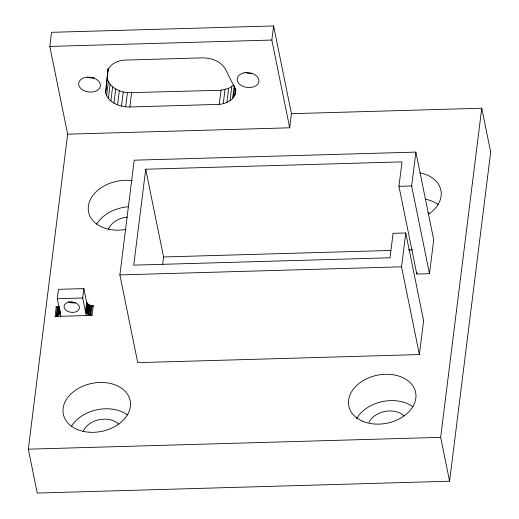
<?xml version="1.0" encoding="UTF-8"?>
<svg xmlns="http://www.w3.org/2000/svg" width="519" height="519" viewBox="0 0 519 519"><rect width="100%" height="100%" fill="white"/><g stroke="black" fill="none" stroke-linecap="round" stroke-linejoin="round"><path stroke-width="0.78" d="M57.583 315.779L59.211 314.598L60.042 312.464L57.304 298.73L58.478 289.323L83.851 288.596L86.53 301.76C87.296 304.601 90.527 305.834 93.212 305.976L92.038 315.383L55.085 316.441L56.26 307.04L58.757 306.379L57.583 315.779L55.085 316.441M235.84 90.488C235.762 99.064 226.868 103.787 219.278 104.351L129.854 106.985C120.265 107.141 108.497 103.015 105.617 92.901L107.913 69.033M105.617 92.901L108.328 68.43M49.805 46.431L51.563 32.321L273.597 25.95L291.444 113.687L289.686 127.797L67.652 134.168L49.805 46.431L271.833 40.054L289.686 127.797M291.444 113.687L481.755 108.224L490.682 152.099L449.584 481.217L37.245 493.05L28.318 449.182L67.652 134.168M56.143 316.259L57.317 306.859M56.889 316.052L58.063 306.651M58.206 315.442L59.283 306.82M58.751 315.046L59.536 308.773M59.211 314.598L59.899 309.11M59.575 314.105L59.97 310.972M59.841 313.58L60.035 312.016M59.996 313.028L60.191 311.465M107.517 72.167L108.302 68.203M106.603 95.755L108.367 81.652L107.375 78.797M86.245 315.546L82.677 297.997L83.851 288.596M108.374 98.48L110.138 84.376L108.367 81.652M110.858 100.965L112.617 86.861L110.138 84.376M86.699 302.33L85.525 311.731L87.841 314.209L92.038 315.383M85.804 312.289L86.978 302.888M86.18 312.827L87.354 303.42M86.654 313.327L87.828 303.926M87.211 313.794L88.386 304.387M113.953 103.112L115.711 89.008L112.617 86.861M87.841 314.209L89.015 304.809M88.548 314.572L89.722 305.166M89.3 314.871L90.475 305.464M90.098 315.098L91.273 305.697M90.916 315.26L92.09 305.86M117.547 104.851L119.305 90.747L115.711 89.008M121.498 106.103L123.256 91.999L119.305 90.747M125.65 106.823L127.415 92.719L221.036 90.248L228.632 88.353L233.797 84.954M129.854 106.985L131.618 92.882M119.876 274.908L134.207 160.189L415.868 152.106L433.715 239.843L429.492 273.695L416.802 274.058L398.955 186.321L402.004 161.87L145.716 169.226L133.74 265.144L390.029 257.787L393.084 233.336L405.767 232.973L423.621 320.71L419.391 354.568L137.73 362.651L119.876 274.908L401.544 266.824L419.391 354.568M162.668 264.165L163.569 256.97L145.716 169.226M219.278 104.351L221.036 90.248M223.248 103.67L225.012 89.566M226.874 102.457L228.632 88.353M230.014 100.757L231.772 86.654M232.544 98.636L234.205 85.317M233.55 97.442L234.822 87.257M234.997 94.847L235.782 88.574M271.833 40.054L273.597 25.95M401.544 266.824L405.767 232.973M429.492 273.695L411.638 185.958L415.868 152.106M416.802 274.058L416.997 272.481M449.584 481.217L440.663 437.342L481.755 108.224M108.108 69.767C111.04 62.942 119.026 60.308 125.922 60.061L202.112 57.875C210.818 57.758 220.562 60.931 225.201 68.787L235.47 89.177L235.645 92.051M398.955 186.321L411.638 185.958M163.569 256.97L390.749 250.45M408.537 249.937L412.579 249.821M57.304 298.73L82.677 297.997M55.702 307.053L59.153 306.956M91.766 306.022L93.764 305.963M28.318 449.182L440.663 437.342M123.256 91.999L127.415 92.719M60.042 312.464L60.872 316.279M252.714 73.328A10.938 7.396 7.1 0 1 245.721 72.582M94.186 77.876A10.938 7.396 7.1 0 1 87.192 77.136M126.104 229.366A34.098 24.484 -11.5 0 1 88.366 206.186A34.098 24.484 -11.5 0 1 132.189 180.67M419.91 172.846A34.098 24.484 -11.5 0 1 429.031 213.964M425.269 199.166A34.098 24.484 -11.5 0 1 438.218 204.616M428.006 212.647A19.943 14.324 -11.5 0 1 429.239 213.737M356.553 418.749A34.098 24.484 -11.5 0 1 412.975 406.786M369.041 422.297A19.943 14.324 -11.5 0 1 385.26 411.385A19.943 14.324 -11.5 0 1 403.996 415.907M96.69 224.143A34.098 24.484 -11.5 0 1 128.057 206.757M108.471 229.113A19.943 14.324 -11.5 0 1 127.337 217.085M71.44 426.313A34.098 24.484 -11.5 0 1 127.505 414.979M83.144 431.49A19.943 14.324 -11.5 0 1 99.447 419.644L104.598 419.131A19.943 14.324 -11.5 0 1 118.896 424.49M75.618 302.83A7.72 5.222 7.1 0 1 68.573 301.753M243.781 72.952L241.335 73.769A10.938 7.396 7.1 0 0 243.1 86.362A10.938 7.396 7.1 0 0 258.923 81.068A10.938 7.396 7.1 0 0 243.781 72.952M71.064 301.87L69.105 302.039A7.72 5.222 7.1 0 0 64.122 307.105L64.564 308.474A7.72 5.222 7.1 0 0 73.477 312.367A7.72 5.222 7.1 0 0 79.426 307.164L78.985 305.801A7.72 5.222 7.1 0 0 71.064 301.87M93.589 78.012L90.838 77.344A10.938 7.396 7.1 0 0 79.154 86.225A10.938 7.396 7.1 0 0 96.936 90.559A10.938 7.396 7.1 0 0 93.589 78.012M77.24 429.46A34.098 24.484 -11.5 0 0 130.366 406.429A34.098 24.484 -11.5 0 0 82.631 386.298A34.098 24.484 -11.5 0 0 77.24 429.46M362.71 421.266A34.098 24.484 -11.5 0 0 415.836 398.235A34.098 24.484 -11.5 0 0 368.094 378.104A34.098 24.484 -11.5 0 0 362.71 421.266"/></g></svg>
